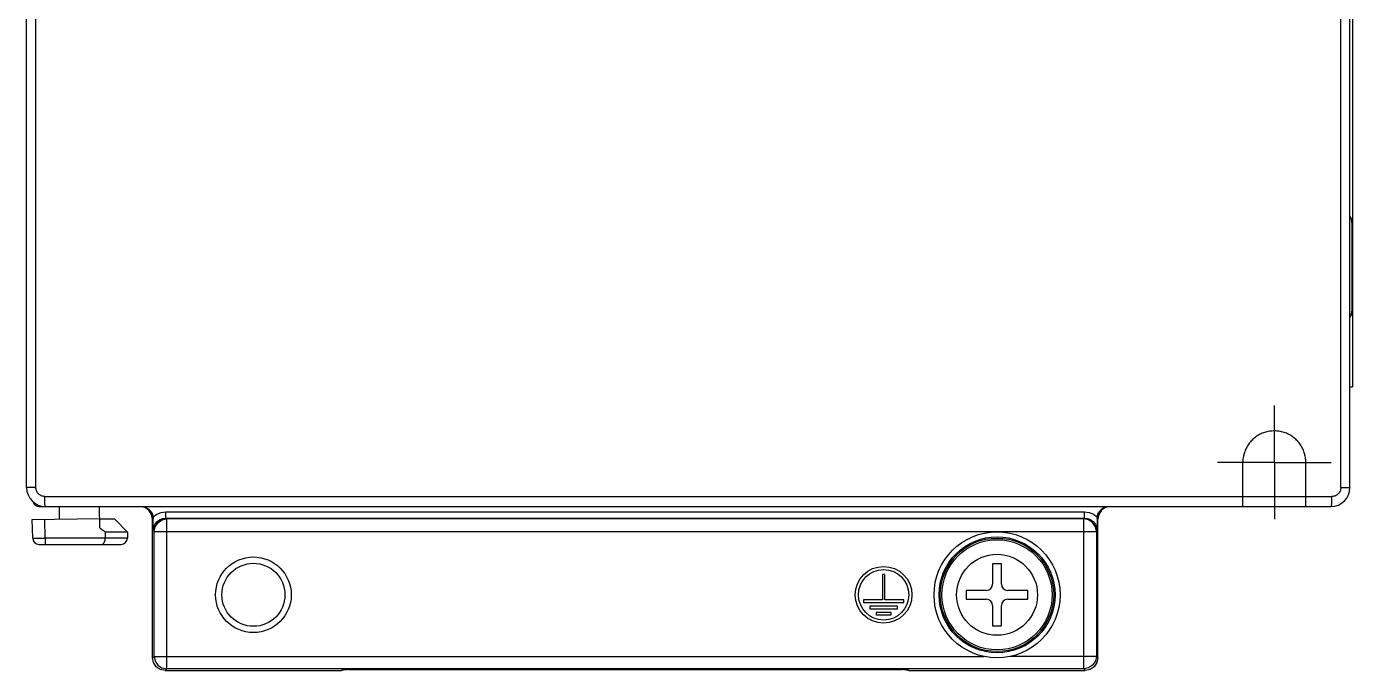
# Model space of a CAD drawing. Header units: millimetres. Extents: x 0 to 106, y 0 to 144.
# Drawn here: x 0.5 to 105.7, y 0 to 51.1 of the extents above; entities that cross this region are included whole.
import ezdxf

# ---------------------------------------------------------------- set-up
doc = ezdxf.new("R2010")
doc.units = ezdxf.units.MM

# ---------------------------------------------------------------- blocks, each defined once
blk = doc.blocks.new('atv31hu11m2f')
at = {"color": 4}
for p, q in [((-87.7, -95.42), (-87.7, 31.58)), ((-86.95, -95.42), (-86.95, 31.58)), ((17.3, -95.42), (17.3, 31.58)), ((17.5, -28.42), (17.5, -87.42)), ((16.58, -95.42), (16.58, -40.42)), ((17.45, -74.42), (17.45, -81.42)), ((17.3, -87.42), (17.5, -87.42)), ((11.3, -93.42), (11.3, -88.92)), ((11.3, -93.42), (6.8, -93.42)), ((8.8, -96.92), (8.8, -93.42)), ((11.3, -93.42), (15.8, -93.42)), ((11.3, -93.42), (11.3, -97.92)), ((13.8, -96.92), (13.8, -93.42)), ((-86.95, -95.42), (-87.7, -95.42)), ((16.58, -95.42), (17.3, -95.42)), ((-86.25, -96.12), (15.87, -96.12)), ((-86.7, -96.92), (15.8, -96.92)), ((-85.1, -96.92), (-85.1, -97.92)), ((-81.89, -98.6), (-81.92, -96.92)), ((-76.64, -97.34), (-3.76, -97.34)), ((-76.64, -97.84), (-76.64, -97.34)), ((-3.76, -97.84), (-3.76, -97.34)), ((-87.24, -97.96), (-81.91, -97.86)), ((-87.21, -99.43), (-87.24, -97.96)), ((-86.21, -99.43), (-86.24, -97.94)), ((-80.7, -97.92), (-81.91, -97.92)), ((-80.7, -97.92), (-79.69, -98.94)), ((-77.65, -97.87), (-77.7, -97.92)), ((-77.7, -108.92), (-77.7, -97.92)), ((-77.58, -98.9), (-77.64, -98.84)), ((-76.64, -97.84), (-3.76, -97.84)), ((-76.58, -97.9), (-76.64, -97.84)), ((-76.58, -109.8), (-76.58, -97.9)), ((-3.82, -97.9), (-76.58, -97.9)), ((-3.76, -97.84), (-3.82, -97.9)), ((-3.82, -109.8), (-3.82, -97.9)), ((-2.76, -98.84), (-2.82, -98.9)), ((-2.7, -97.92), (-2.75, -97.87)), ((-2.7, -108.92), (-2.7, -97.92)), ((-86.71, -99.92), (-80.19, -99.92)), ((-79.69, -99.43), (-86.21, -99.43)), ((-86.21, -99.43), (-86.21, -99.92)), ((-81.45, -98.94), (-81.45, -99.43)), ((-79.69, -98.94), (-81.45, -98.94)), ((-79.69, -98.94), (-79.69, -99.43)), ((-77.58, -108.8), (-77.58, -98.9)), ((-77.58, -98.9), (-2.82, -98.9)), ((-2.82, -98.9), (-2.82, -108.8)), ((-11.05, -101.47), (-11.05, -103.07)), ((-10.35, -101.47), (-11.05, -101.47)), ((-10.35, -103.07), (-10.35, -101.47)), ((-19.8, -102.32), (-19.8, -104.32)), ((-19.6, -102.32), (-19.8, -102.32)), ((-19.6, -104.32), (-19.6, -102.32)), ((-13.15, -103.57), (-13.15, -104.27)), ((-11.55, -103.57), (-13.15, -103.57)), ((-8.25, -103.57), (-9.85, -103.57)), ((-8.25, -104.27), (-8.25, -103.57)), ((-19.8, -104.32), (-21.3, -104.32)), ((-21.3, -104.32), (-21.3, -104.52)), ((-21.3, -104.52), (-18.1, -104.52)), ((-20.8, -104.82), (-20.8, -105.02)), ((-18.6, -104.82), (-20.8, -104.82)), ((-20.8, -105.02), (-18.6, -105.02)), ((-18.1, -104.32), (-19.6, -104.32)), ((-18.6, -105.02), (-18.6, -104.82)), ((-18.1, -104.52), (-18.1, -104.32)), ((-13.15, -104.27), (-11.55, -104.27)), ((-11.05, -104.77), (-11.05, -106.37)), ((-10.35, -106.37), (-10.35, -104.77)), ((-9.85, -104.27), (-8.25, -104.27)), ((-20.3, -105.32), (-20.3, -105.52)), ((-19.1, -105.32), (-20.3, -105.32)), ((-20.3, -105.52), (-19.1, -105.52)), ((-19.1, -105.52), (-19.1, -105.32)), ((-11.05, -106.37), (-10.35, -106.37)), ((-77.7, -108.92), (-77.58, -108.8)), ((-77.58, -108.8), (-11.74, -108.8)), ((-2.82, -108.8), (-9.67, -108.8)), ((-2.82, -108.8), (-2.7, -108.92)), ((-76.7, -109.92), (-76.58, -109.8)), ((-76.7, -109.92), (-62.7, -109.92)), ((-3.82, -109.8), (-76.58, -109.8)), ((-62.32, -109.84), (-62.7, -109.92)), ((-62.7, -109.92), (-62.65, -109.87)), ((-62.05, -109.84), (-62.37, -109.85)), ((-61.64, -109.84), (-62.05, -109.84)), ((-61.16, -109.83), (-61.64, -109.84)), ((-60.65, -109.83), (-61.16, -109.83)), ((-60.65, -109.83), (-19.75, -109.83)), ((-60.65, -109.83), (-60.65, -109.83)), ((-19.75, -109.83), (-19.75, -109.83)), ((-19.24, -109.83), (-19.75, -109.83)), ((-18.76, -109.84), (-19.24, -109.83)), ((-18.35, -109.84), (-18.76, -109.84)), ((-18.04, -109.85), (-18.35, -109.84)), ((-17.7, -109.92), (-18.06, -109.85)), ((-17.76, -109.87), (-17.7, -109.92)), ((-17.7, -109.92), (-3.7, -109.92)), ((-3.82, -109.8), (-3.7, -109.92))]:
    blk.add_line(p, q, dxfattribs=at)
for points in [[(17.45, -74.42), (17.41, -74.11), (17.3, -73.9)], [(17.3, -81.94), (17.41, -81.73), (17.45, -81.42)], [(13.8, -93.42), (13.8, -93.32), (13.79, -93.22), (13.78, -93.13), (13.77, -93.03), (13.75, -92.93), (13.73, -92.84), (13.71, -92.74), (13.68, -92.65), (13.65, -92.55), (13.61, -92.46), (13.57, -92.37), (13.53, -92.28), (13.48, -92.2), (13.43, -92.11), (13.38, -92.03), (13.32, -91.95), (13.26, -91.87), (13.2, -91.8), (13.14, -91.72), (13.07, -91.65), (13, -91.58), (12.92, -91.52), (12.85, -91.46), (12.77, -91.4), (12.69, -91.34), (12.61, -91.29), (12.52, -91.24), (12.43, -91.19), (12.35, -91.15), (12.26, -91.11), (12.16, -91.07), (12.07, -91.04), (11.98, -91.01), (11.88, -90.99), (11.79, -90.97), (11.69, -90.95), (11.59, -90.94), (11.49, -90.93), (11.4, -90.92), (11.3, -90.92), (11.2, -90.92), (11.1, -90.93), (11, -90.94), (10.91, -90.95), (10.81, -90.97), (10.71, -90.99), (10.62, -91.01), (10.53, -91.04), (10.43, -91.07), (10.34, -91.11), (10.25, -91.15), (10.16, -91.19), (10.08, -91.24), (9.99, -91.29), (9.91, -91.34), (9.83, -91.4), (9.75, -91.46), (9.67, -91.52), (9.6, -91.58), (9.53, -91.65), (9.46, -91.72), (9.4, -91.8), (9.33, -91.87), (9.27, -91.95), (9.22, -92.03), (9.17, -92.11), (9.12, -92.2), (9.07, -92.28), (9.03, -92.37), (8.99, -92.46), (8.95, -92.55), (8.92, -92.65), (8.89, -92.74), (8.87, -92.84), (8.85, -92.93), (8.83, -93.03), (8.81, -93.13), (8.8, -93.22), (8.8, -93.32), (8.8, -93.42)], [(-86.25, -96.12), (-86.32, -96.12), (-86.4, -96.11), (-86.47, -96.09), (-86.53, -96.06), (-86.6, -96.03), (-86.66, -95.99), (-86.72, -95.94), (-86.77, -95.89), (-86.82, -95.83), (-86.86, -95.77), (-86.89, -95.7), (-86.92, -95.64), (-86.94, -95.57), (-86.95, -95.49), (-86.95, -95.42)], [(16.58, -95.42), (16.57, -95.49), (16.56, -95.57), (16.54, -95.64), (16.52, -95.7), (16.48, -95.77), (16.44, -95.83), (16.4, -95.89), (16.34, -95.94), (16.29, -95.99), (16.22, -96.03), (16.16, -96.06), (16.09, -96.09), (16.02, -96.11), (15.95, -96.12), (15.87, -96.12)], [(-86.2, -96.92), (-86.22, -96.86), (-86.24, -96.69), (-86.25, -96.43), (-86.25, -96.12)], [(15.8, -96.92), (15.83, -96.86), (15.85, -96.69), (15.87, -96.43), (15.87, -96.12)], [(-77.7, -97.92), (-77.78, -97.54), (-78, -97.21), (-78.32, -97), (-78.7, -96.92)], [(-78.36, -96.92), (-78.3, -96.93), (-77.99, -97.12), (-77.77, -97.4), (-77.66, -97.74)], [(-77.66, -97.74), (-77.35, -97.52), (-77.01, -97.39), (-76.64, -97.34)], [(-77.66, -97.74), (-77.65, -97.78), (-77.65, -97.82), (-77.65, -97.87)], [(-3.76, -97.34), (-3.4, -97.39), (-3.05, -97.52), (-2.75, -97.74)], [(-2.75, -97.74), (-2.64, -97.4), (-2.41, -97.12), (-2.11, -96.93), (-2.04, -96.92)], [(-2.75, -97.87), (-2.75, -97.82), (-2.75, -97.78), (-2.75, -97.74)], [(-1.7, -96.92), (-2.09, -97), (-2.41, -97.21), (-2.63, -97.54), (-2.7, -97.92)], [(-81.89, -98.6), (-81.75, -98.71), (-81.6, -98.82), (-81.45, -98.94)], [(-77.64, -98.84), (-77.64, -98.55), (-77.65, -98.23), (-77.65, -97.87)], [(-77.64, -98.84), (-77.61, -98.58), (-77.51, -98.34), (-77.35, -98.13), (-77.14, -97.98), (-76.9, -97.88), (-76.64, -97.84)], [(-77.58, -98.9), (-77.5, -98.52), (-77.29, -98.2), (-76.96, -97.98), (-76.58, -97.9)], [(-2.82, -98.9), (-2.9, -98.52), (-3.12, -98.19), (-3.45, -97.98), (-3.82, -97.9)], [(-3.76, -97.84), (-3.5, -97.88), (-3.26, -97.98), (-3.06, -98.13), (-2.9, -98.34), (-2.8, -98.58), (-2.76, -98.84)], [(-2.75, -97.87), (-2.76, -98.23), (-2.76, -98.55), (-2.76, -98.84)], [(-87.21, -99.43), (-87.16, -99.43), (-87.02, -99.43), (-86.8, -99.43), (-86.52, -99.43), (-86.21, -99.43)], [(-81.7, -99.92), (-81.63, -99.9), (-81.56, -99.83), (-81.5, -99.73), (-81.47, -99.59), (-81.45, -99.43)], [(-76.7, -109.92), (-77.09, -109.84), (-77.41, -109.63), (-77.63, -109.3), (-77.7, -108.92)], [(-77.58, -108.8), (-77.5, -109.18), (-77.29, -109.51), (-76.96, -109.72), (-76.58, -109.8)], [(-2.82, -108.8), (-2.9, -109.18), (-3.12, -109.5), (-3.44, -109.72), (-3.82, -109.8)], [(-2.7, -108.92), (-2.78, -109.3), (-3, -109.63), (-3.32, -109.84), (-3.7, -109.92)], [(-62.37, -109.85), (-62.57, -109.86), (-62.65, -109.87)], [(-62.52, -109.86), (-62.52, -109.86), (-62.52, -109.86), (-62.48, -109.85)], [(-62.48, -109.85), (-62.43, -109.85), (-62.36, -109.85), (-62.27, -109.85)], [(-62.16, -109.85), (-62.05, -109.84), (-61.91, -109.84), (-61.76, -109.84), (-61.6, -109.84), (-61.42, -109.84), (-61.24, -109.83), (-61.04, -109.83), (-60.83, -109.83), (-60.65, -109.83)], [(-60.65, -109.83), (-19.67, -109.83), (-19.42, -109.83), (-19.19, -109.83), (-18.96, -109.84), (-18.75, -109.84), (-18.56, -109.84), (-18.4, -109.84), (-18.25, -109.84)], [(-18.13, -109.85), (-18.03, -109.85), (-17.95, -109.85), (-17.9, -109.86), (-17.89, -109.86)], [(-17.76, -109.87), (-17.83, -109.86), (-18.04, -109.85)]]:
    blk.add_lwpolyline(points, dxfattribs=at)
for centre, radius in [((-10.7, -103.92), 5), ((-10.7, -103.92), 4.6), ((-10.7, -103.92), 4.5), ((-10.7, -103.92), 4.37), ((-69.7, -103.92), 3), ((-10.7, -103.92), 3.21), ((-69.7, -103.92), 2.5), ((-19.7, -103.92), 2.25), ((-19.7, -103.92), 2)]:
    blk.add_circle(centre, radius, dxfattribs=at)
for centre, radius, start, end in [((-86.2, -95.42), 1.5, 180, 270), ((15.8, -95.42), 1.5, 270, 0), ((-86.7, -96.42), 0.5, 195.8265, 270), ((-86.71, -99.42), 0.5, 181, 270), ((-80.19, -99.42), 0.5, 270, 359), ((-11.55, -103.07), 0.5, 270, 0), ((-9.85, -103.07), 0.5, 180, 270), ((-11.55, -104.77), 0.5, 0, 90), ((-9.85, -104.77), 0.5, 90, 180)]:
    blk.add_arc(centre, radius, start, end, dxfattribs=at)

msp = doc.modelspace()

# ---------------------------------------------------------------- block references
msp.add_blockref('atv31hu11m2f', (88.2, 109.92))

doc.saveas('drawing.dxf')
